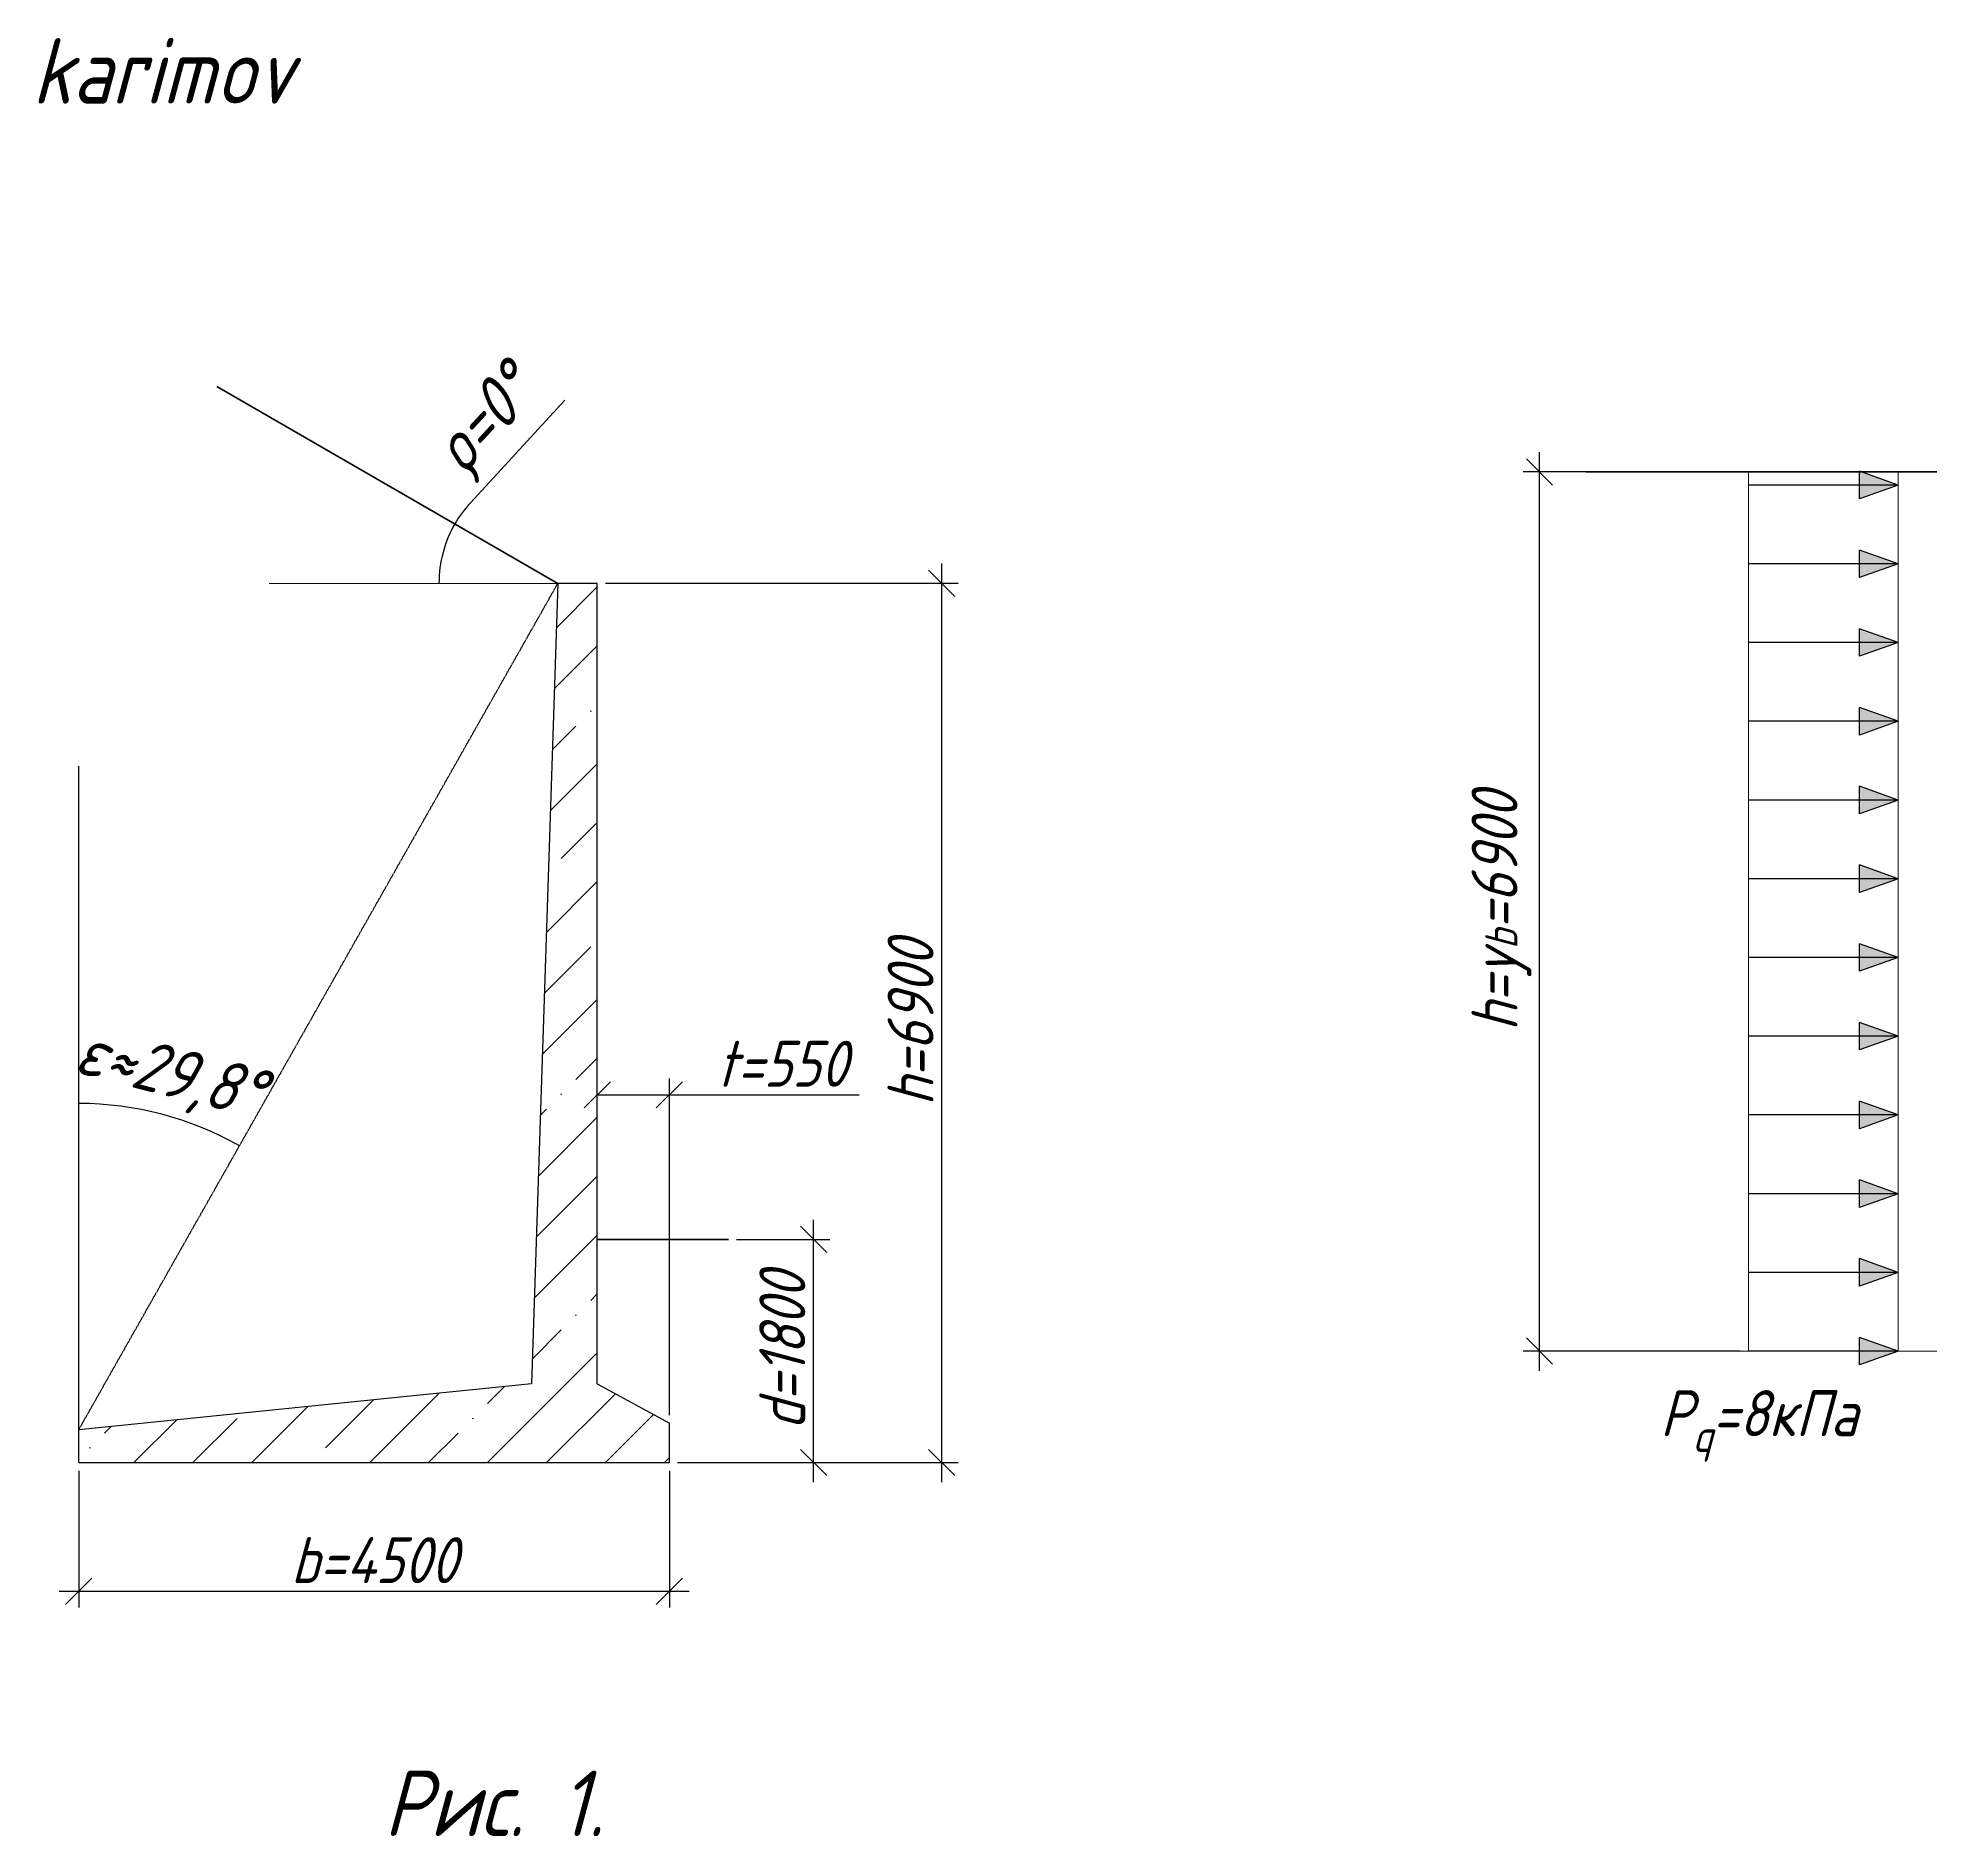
# Model space of a CAD drawing. Header units: millimetres. Extents: x -1004 to 900128, y -352756 to 107728.
# Drawn here: x 790163 to 804580, y -119286 to -105582 of the extents above; entities that cross this region are included whole.
import ezdxf

# ---------------------------------------------------------------- set-up
doc = ezdxf.new("R2010")
doc.units = ezdxf.units.MM
doc.linetypes.add('ACAD_ISO02W100', pattern=[15, 12, -3])
doc.linetypes.add('ACAD_ISO04W100', pattern=[30, 24, -3, 0, -3])
for name, color, linetype, lineweight in [('axles', 152, 'ACAD_ISO04W100', 20), ('basic', 95, 'Continuous', 30), ('hatch', 117, 'ACAD_ISO02W100', 25), ('hatching', 225, 'Continuous', 20), ('size', 45, 'Continuous', 20), ('text', 13, 'Continuous', 20), ('thick', 42, 'Continuous', 35), ('thin', 153, 'Continuous', 18)]:
    doc.layers.add(name, color=color, linetype=linetype, lineweight=lineweight)
doc.styles.add('Structures', font='isocpeur.ttf', dxfattribs={"width": 0.85, "oblique": 15})
doc.styles.add('structures 5', font='isocpeur.ttf', dxfattribs={"width": 0.85, "oblique": 15, "height": 5})
doc.dimstyles.new('structures 3.5', dxfattribs={"dimtxt": 3.5, "dimasz": 2, "dimexe": 1.25, "dimexo": 0.625, "dimtad": 1, "dimtxsty": 'Structures', "dimblk": 'OBLIQUE', "dimcen": 2.5, "dimdle": 1.5, "dimadec": 0, "dimazin": 0, "dimtfac": 1, "dimtmove": 0, "dimatfit": 3, "dimfxl": 1, "dimarcsym": 0})

# ---------------------------------------------------------------- blocks, each defined once
blk = doc.blocks.new('*D1382')
at = {"layer": 'Defpoints', "color": 0, "transparency": 16777216}
for p in [(794125, -109739), (790475, -111129), (791311, -113849), (790475, -116189), (790475, -116189)]:
    blk.add_point(p, dxfattribs=at)
at = {"layer": 'size', "color": 0, "lineweight": -2, "transparency": 16777216}
blk.add_arc((790475, -116189), 2486, 60.4948, 90, dxfattribs=at)
at = {"layer": 'size', "color": 0, "transparency": 16777216, "insert": (791161, -113500), "char_height": 350, "attachment_point": 5, "rotation": 345.6873, "style": 'Structures'}
blk.add_mtext('{\\H1.08333x;ε≈29,8%%D}', dxfattribs=at)
blk = doc.blocks.new('_None')
blk = doc.blocks.new('_Oblique')
at = {"color": 0, "linetype": 'ByBlock', "lineweight": -2}
blk.add_line((-0.5, -0.5), (0.5, 0.5), dxfattribs=at)
blk = doc.blocks.new('*D1383')
at = {"layer": 'Defpoints', "color": 0, "transparency": 16777216}
for p in [(790475, -116439), (794975, -116439), (794975, -117420)]:
    blk.add_point(p, dxfattribs=at)
at = {"layer": 'size', "color": 0, "lineweight": -2, "transparency": 16777216}
for p, q in [((790475, -116502), (790475, -117545)), ((794975, -116502), (794975, -117545)), ((790325, -117420), (795125, -117420))]:
    blk.add_line(p, q, dxfattribs=at)
at = {"layer": 'size', "color": 0, "lineweight": -2, "transparency": 16777216, "xscale": 200, "yscale": 200, "zscale": 200, "rotation": 180}
blk.add_blockref('_Oblique', (790475, -117420), dxfattribs=at)
at = {"layer": 'size', "color": 0, "lineweight": -2, "transparency": 16777216, "xscale": 200, "yscale": 200, "zscale": 200}
blk.add_blockref('_Oblique', (794975, -117420), dxfattribs=at)
at = {"layer": 'size', "color": 0, "transparency": 16777216, "insert": (792725, -117183), "char_height": 350, "attachment_point": 5, "style": 'Structures'}
blk.add_mtext('b=4500', dxfattribs=at)
blk = doc.blocks.new('*D1384')
at = {"layer": 'Defpoints', "color": 0, "transparency": 16777216}
for p in [(795425, -114739), (796073, -114739), (794975, -116439)]:
    blk.add_point(p, dxfattribs=at)
at = {"layer": 'size', "color": 0, "lineweight": -2, "transparency": 16777216}
for p, q in [((796073, -116589), (796073, -114589)), ((795487, -114739), (796198, -114739)), ((795037, -116439), (796198, -116439))]:
    blk.add_line(p, q, dxfattribs=at)
at = {"layer": 'size', "color": 0, "lineweight": -2, "transparency": 16777216, "xscale": 200, "yscale": 200, "zscale": 200}
for p, rotation in [((796073, -114739), 90), ((796073, -116439), 270)]:
    blk.add_blockref('_Oblique', p, dxfattribs=dict(at, rotation=rotation))
at = {"layer": 'size', "color": 0, "transparency": 16777216, "insert": (795835, -115589), "char_height": 350, "attachment_point": 5, "rotation": 90, "style": 'Structures'}
blk.add_mtext('d=1800', dxfattribs=at)
blk = doc.blocks.new('*D1385')
at = {"layer": 'Defpoints', "color": 0, "transparency": 16777216}
for p in [(794425, -109739), (797050, -109739), (794975, -116439)]:
    blk.add_point(p, dxfattribs=at)
at = {"layer": 'size', "color": 0, "lineweight": -2, "transparency": 16777216}
for p, q in [((797050, -116589), (797050, -109589)), ((794487, -109739), (797175, -109739)), ((795037, -116439), (797175, -116439))]:
    blk.add_line(p, q, dxfattribs=at)
at = {"layer": 'size', "color": 0, "lineweight": -2, "transparency": 16777216, "xscale": 200, "yscale": 200, "zscale": 200}
for p, rotation in [((797050, -109739), 90), ((797050, -116439), 270)]:
    blk.add_blockref('_Oblique', p, dxfattribs=dict(at, rotation=rotation))
at = {"layer": 'size', "color": 0, "transparency": 16777216, "insert": (796812, -113089), "char_height": 350, "width": 1317.03, "attachment_point": 5, "rotation": 90, "style": 'Structures'}
blk.add_mtext('h=6900', dxfattribs=at)
blk = doc.blocks.new('*D1386')
at = {"layer": 'Defpoints', "color": 0, "transparency": 16777216}
for p in [(794425, -113637), (794425, -114739), (794975, -116139)]:
    blk.add_point(p, dxfattribs=at)
at = {"layer": 'size', "color": 0, "lineweight": -2, "transparency": 16777216}
for p, q in [((794425, -114677), (794425, -113512)), ((794975, -116077), (794975, -113512)), ((794425, -113637), (795125, -113637)), ((794975, -113637), (796420, -113637))]:
    blk.add_line(p, q, dxfattribs=at)
at = {"layer": 'size', "color": 0, "lineweight": -2, "transparency": 16777216, "xscale": 200, "yscale": 200, "zscale": 200, "rotation": 180}
blk.add_blockref('_Oblique', (794425, -113637), dxfattribs=at)
at = {"layer": 'size', "color": 0, "lineweight": -2, "transparency": 16777216, "xscale": 200, "yscale": 200, "zscale": 200}
blk.add_blockref('_Oblique', (794975, -113637), dxfattribs=at)
at = {"layer": 'size', "color": 0, "transparency": 16777216, "insert": (795835, -113400), "char_height": 350, "attachment_point": 5, "style": 'Structures'}
blk.add_mtext('t=550', dxfattribs=at)
blk = doc.blocks.new('*D1387')
at = {"layer": 'Defpoints', "color": 0, "transparency": 16777216}
for p in [(791527, -108239), (793233, -109582), (791925, -109739), (794125, -109739), (794125, -109739)]:
    blk.add_point(p, dxfattribs=at)
at = {"layer": 'size', "color": 0, "lineweight": -2, "transparency": 16777216}
blk.add_line((793459, -109125), (794179, -108344), dxfattribs=at)
for start, end in [(137.3264, 150), (150, 180)]:
    blk.add_arc((794125, -109739), 906, start, end, dxfattribs=at)
at = {"layer": 'size', "color": 0, "transparency": 16777216, "insert": (793592, -108525), "char_height": 350, "attachment_point": 5, "rotation": 47.3264, "style": 'Structures'}
blk.add_mtext('{\\H1.08333x;ρ=0%%D}', dxfattribs=at)
blk = doc.blocks.new('*D1395')
at = {"layer": 'Defpoints', "color": 0, "transparency": 16777216}
for p in [(801604, -108890), (803195, -108890), (803195, -115590)]:
    blk.add_point(p, dxfattribs=at)
at = {"layer": 'size', "color": 0, "lineweight": -2, "transparency": 16777216}
for p, q in [((801604, -115740), (801604, -108740)), ((803132, -108890), (801479, -108890)), ((803132, -115590), (801479, -115590))]:
    blk.add_line(p, q, dxfattribs=at)
at = {"layer": 'size', "color": 0, "lineweight": -2, "transparency": 16777216, "xscale": 200, "yscale": 200, "zscale": 200}
for p, rotation in [((801604, -108890), 90), ((801604, -115590), 270)]:
    blk.add_blockref('_Oblique', p, dxfattribs=dict(at, rotation=rotation))
at = {"layer": 'size', "color": 0, "transparency": 16777216, "insert": (801314, -112240), "char_height": 350, "attachment_point": 5, "rotation": 90, "style": 'Structures'}
blk.add_mtext('h=y{\\H0.7x;\\S^ b;}=6900', dxfattribs=at)

msp = doc.modelspace()

# ---------------------------------------------------------------- hatches: boundary and pattern name
at = {"layer": 'basic'}
h = msp.add_hatch(color=256, dxfattribs=at)
h.dxf.hatch_style = 1
h.paths.add_polyline_path([(804042.134, -108885.497), (804336.791, -108990.423), (804042.134, -108990.423)])
h.paths.add_polyline_path([(804042.134, -108990.423), (804336.791, -108990.423), (804042.134, -109095.348)])
h = msp.add_hatch(color=256, dxfattribs=at)
h.dxf.hatch_style = 1
h.paths.add_polyline_path([(804042.134, -109485.497), (804336.791, -109590.423), (804042.134, -109590.423)])
h.paths.add_polyline_path([(804042.134, -109590.423), (804336.791, -109590.423), (804042.134, -109695.348)])
h = msp.add_hatch(color=256, dxfattribs=at)
h.dxf.hatch_style = 1
h.paths.add_polyline_path([(804042.134, -110085.497), (804336.791, -110190.423), (804042.134, -110190.423)])
h.paths.add_polyline_path([(804042.134, -110190.423), (804336.791, -110190.423), (804042.134, -110295.348)])
h = msp.add_hatch(color=256, dxfattribs=at)
h.dxf.hatch_style = 1
h.paths.add_polyline_path([(804042.134, -110685.497), (804336.791, -110790.423), (804042.134, -110790.423)])
h.paths.add_polyline_path([(804042.134, -110790.423), (804336.791, -110790.423), (804042.134, -110895.348)])
h = msp.add_hatch(color=256, dxfattribs=at)
h.dxf.hatch_style = 1
h.paths.add_polyline_path([(804042.134, -111285.497), (804336.791, -111390.423), (804042.134, -111390.423)])
h.paths.add_polyline_path([(804042.134, -111390.423), (804336.791, -111390.423), (804042.134, -111495.348)])
h = msp.add_hatch(color=256, dxfattribs=at)
h.dxf.hatch_style = 1
h.paths.add_polyline_path([(804042.134, -111885.497), (804336.791, -111990.423), (804042.134, -111990.423)])
h.paths.add_polyline_path([(804042.134, -111990.423), (804336.791, -111990.423), (804042.134, -112095.348)])
h = msp.add_hatch(color=256, dxfattribs=at)
h.dxf.hatch_style = 1
h.paths.add_polyline_path([(804042.134, -112485.497), (804336.791, -112590.423), (804042.134, -112590.423)])
h.paths.add_polyline_path([(804042.134, -112590.423), (804336.791, -112590.423), (804042.134, -112695.348)])
h = msp.add_hatch(color=256, dxfattribs=at)
h.dxf.hatch_style = 1
h.paths.add_polyline_path([(804042.134, -113085.497), (804336.791, -113190.423), (804042.134, -113190.423)])
h.paths.add_polyline_path([(804042.134, -113190.423), (804336.791, -113190.423), (804042.134, -113295.348)])
h = msp.add_hatch(color=256, dxfattribs=at)
h.dxf.hatch_style = 1
h.paths.add_polyline_path([(804042.134, -113685.497), (804336.791, -113790.423), (804042.134, -113790.423)])
h.paths.add_polyline_path([(804042.134, -113790.423), (804336.791, -113790.423), (804042.134, -113895.348)])
h = msp.add_hatch(color=256, dxfattribs=at)
h.dxf.hatch_style = 1
h.paths.add_polyline_path([(804042.134, -114285.497), (804336.791, -114390.423), (804042.134, -114390.423)])
h.paths.add_polyline_path([(804042.134, -114390.423), (804336.791, -114390.423), (804042.134, -114495.348)])
h = msp.add_hatch(color=256, dxfattribs=at)
h.dxf.hatch_style = 1
h.paths.add_polyline_path([(804042.134, -114885.497), (804336.791, -114990.423), (804042.134, -114990.423)])
h.paths.add_polyline_path([(804042.134, -114990.423), (804336.791, -114990.423), (804042.134, -115095.348)])
h = msp.add_hatch(color=256, dxfattribs=at)
h.dxf.hatch_style = 1
h.paths.add_polyline_path([(804042.134, -115485.497), (804336.791, -115590.423), (804042.134, -115590.423)])
h.paths.add_polyline_path([(804042.134, -115590.423), (804336.791, -115590.423), (804042.134, -115695.348)])
at = {"layer": 'hatching'}
h = msp.add_hatch(dxfattribs=at)
h.set_pattern_fill('ANSI35', color=256, scale=100)
h.set_pattern_definition([(45, (787527.06, -119807.3), (-449.013, 449.013), []), (45, (787976.1, -119807.3), (-449.013, 449.013), [793.75, -158.75, 0, -158.75])])
h.paths.add_polyline_path([(794424.782, -109739.159), (794124.782, -109739.159), (793924.782, -115839.159), (790474.782, -116189.159), (790474.782, -116439.159), (794974.782, -116439.159), (794974.782, -116139.159), (794424.782, -115839.159)])

# ---------------------------------------------------------------- linework, layer by layer
at = {"layer": 'axles', "ltscale": 0.2}
msp.add_line((809195.657, -115590.423), (801607.333, -115590.423), dxfattribs=at)
at = {"layer": 'basic'}
for p, q in [((804336.791, -108990.423), (803194.924, -108990.423)), ((804336.791, -108990.423), (804042.134, -108885.497)), ((804042.134, -109095.348), (804042.134, -108885.497)), ((804336.791, -108990.423), (804042.134, -109095.348)), ((804336.791, -109590.423), (804042.134, -109485.497)), ((804042.134, -109695.348), (804042.134, -109485.497)), ((804336.791, -109590.423), (803194.924, -109590.423)), ((804336.791, -109590.423), (804042.134, -109695.348)), ((794124.782, -109739.159), (793924.782, -115839.159)), ((794424.782, -109739.159), (794124.782, -109739.159)), ((794424.782, -115839.159), (794424.782, -109739.159)), ((804336.791, -110190.423), (804042.134, -110085.497)), ((804042.134, -110295.348), (804042.134, -110085.497)), ((804336.791, -110190.423), (803194.924, -110190.423)), ((804336.791, -110190.423), (804042.134, -110295.348)), ((804336.791, -110790.423), (804042.134, -110685.497)), ((804042.134, -110895.348), (804042.134, -110685.497)), ((804336.791, -110790.423), (803194.924, -110790.423)), ((804336.791, -110790.423), (804042.134, -110895.348)), ((804336.791, -111390.423), (804042.134, -111285.497)), ((804042.134, -111495.348), (804042.134, -111285.497)), ((804336.791, -111390.423), (803194.924, -111390.423)), ((804336.791, -111390.423), (804042.134, -111495.348)), ((804336.791, -111990.423), (803194.924, -111990.423)), ((804336.791, -111990.423), (804042.134, -111885.497)), ((804042.134, -112095.348), (804042.134, -111885.497)), ((804336.791, -111990.423), (804042.134, -112095.348)), ((804336.791, -112590.423), (803194.924, -112590.423)), ((804336.791, -112590.423), (804042.134, -112485.497)), ((804042.134, -112695.348), (804042.134, -112485.497)), ((804336.791, -112590.423), (804042.134, -112695.348)), ((804336.791, -113190.423), (804042.134, -113085.497)), ((804042.134, -113295.348), (804042.134, -113085.497)), ((804336.791, -113190.423), (803194.924, -113190.423)), ((804336.791, -113190.423), (804042.134, -113295.348)), ((804336.791, -113790.423), (804042.134, -113685.497)), ((804042.134, -113895.348), (804042.134, -113685.497)), ((804336.791, -113790.423), (803194.924, -113790.423)), ((804336.791, -113790.423), (804042.134, -113895.348)), ((804336.791, -114390.423), (804042.134, -114285.497)), ((804042.134, -114495.348), (804042.134, -114285.497)), ((804336.791, -114390.423), (803194.924, -114390.423)), ((804336.791, -114390.423), (804042.134, -114495.348)), ((804336.791, -114990.423), (804042.134, -114885.497)), ((804042.134, -115095.348), (804042.134, -114885.497)), ((804336.791, -114990.423), (803194.924, -114990.423)), ((804336.791, -114990.423), (804042.134, -115095.348)), ((804336.791, -115590.423), (803194.924, -115590.423)), ((804336.791, -115590.423), (804042.134, -115485.497)), ((804042.134, -115695.348), (804042.134, -115485.497)), ((804336.791, -115590.423), (804042.134, -115695.348)), ((793924.782, -115839.159), (790474.782, -116189.159)), ((794424.782, -115839.159), (794974.782, -116139.159)), ((790474.782, -116439.159), (790474.782, -116189.159)), ((794974.782, -116439.159), (794974.782, -116139.159)), ((790474.782, -116439.159), (794974.782, -116439.159))]:
    msp.add_line(p, q, dxfattribs=at)
at = {"layer": 'hatch', "ltscale": 0.4}
for q in [(794124.782, -109739.159), (790474.782, -111129.031)]:
    msp.add_line((790474.782, -116189.159), q, dxfattribs=at)
at = {"layer": 'thick'}
for p, q in [((794124.782, -109739.159), (791526.706, -108239.159)), ((812845.657, -108890.423), (801959.563, -108890.423)), ((794424.782, -114739.159), (795424.782, -114739.159))]:
    msp.add_line(p, q, dxfattribs=at)
at = {"layer": 'thin'}
for p, q in [((803194.924, -115590.423), (803194.924, -108890.423)), ((804336.791, -115590.423), (804336.791, -108890.423)), ((794124.782, -109739.159), (791924.782, -109739.159))]:
    msp.add_line(p, q, dxfattribs=at)
for points in [[(793812.674, -109558.963), (791575.577, -108267.374)], [(812845.657, -108890.423), (801959.563, -108890.423)], [(794424.782, -114740.897), (795424.782, -114739.159)]]:
    msp.add_lwpolyline(points, dxfattribs=at)

# ---------------------------------------------------------------- texts
at = {"layer": 'text', "attachment_point": 5, "style": 'structures 5'}
for s, insert, char_height, width in [('karimov', (791113.049, -105833.833), 500, 2515.89751), ('\\A1;P{\\H0.7x;\\S^ q;\\H1.42857x;=8кПа}', (803275.588, -116122.885), 350, 3024.47964), ('Рис. 1.', (793637.42, -119036.404), 500, 2515.89751)]:
    msp.add_mtext(s, dxfattribs=dict(at, insert=insert, char_height=char_height, width=width))

# ---------------------------------------------------------------- dimensions: what is measured, and where the dimension line sits
at = {"layer": 'size'}
dim = msp.add_angular_dim_2l(base=(793232.523, -109581.829), line1=((794124.782, -109739.159), (791526.706, -108239.159)), line2=((794124.782, -109739.159), (791924.782, -109739.159)), text='{\\H1.08333x;ρ=0%%D}', dimstyle='structures 3.5', override={"dimscale": 0, "dimblk1": 'None', "dimblk2": 'None', "dimsah": 1}, dxfattribs=at)
dim.commit()
dim.dimension.update_dxf_attribs({"geometry": '*D1387', "text_midpoint": (793591.69, -108524.919)})
for base, p1, p2, text, picture, middle in [((801603.583, -108890.423), (803194.924, -115590.423), (803194.924, -108890.423), 'h=y{\\H0.7x;\\S^ b;}=6900', '*D1395', (801313.583, -112240.423)), ((797049.782, -109739.159), (794974.782, -116439.159), (794424.782, -109739.159), 'h=6900', '*D1385', (796812.282, -113089.159)), ((796072.856, -114739.159), (794974.782, -116439.159), (795424.782, -114739.159), 'd=1800', '*D1384', (795835.356, -115589.159))]:
    dim = msp.add_linear_dim(base=base, p1=p1, p2=p2, angle=90, text=text, dimstyle='structures 3.5', dxfattribs=at)
    dim.commit()
    dim.dimension.update_dxf_attribs({"geometry": picture, "text_midpoint": middle})
dim = msp.add_angular_dim_2l(base=(791311.421, -113848.667), line1=((790474.782, -116189.159), (794124.782, -109739.159)), line2=((790474.782, -116189.159), (790474.782, -111129.031)), text='{\\H1.08333x;ε≈29,8%%D}', dimstyle='structures 3.5', override={"dimscale": 0, "dimblk1": 'None', "dimblk2": 'None', "dimsah": 1}, dxfattribs=at)
dim.commit()
dim.dimension.update_dxf_attribs({"geometry": '*D1382', "text_midpoint": (791089.241, -113780.776), "dimtype": 162})
dim = msp.add_linear_dim(base=(794424.782, -113637.136), p1=(794974.782, -116139.159), p2=(794424.782, -114739.159), text='t=550', dimstyle='structures 3.5', dxfattribs=at)
dim.commit()
dim.dimension.update_dxf_attribs({"geometry": '*D1386', "text_midpoint": (795834.872, -113637.136), "dimtype": 160})
dim = msp.add_linear_dim(base=(794974.782, -117420.083), p1=(790474.782, -116439.159), p2=(794974.782, -116439.159), text='b=4500', dimstyle='structures 3.5', dxfattribs=at)
dim.commit()
dim.dimension.update_dxf_attribs({"geometry": '*D1383', "text_midpoint": (792724.782, -117182.583)})

doc.saveas('drawing.dxf')
